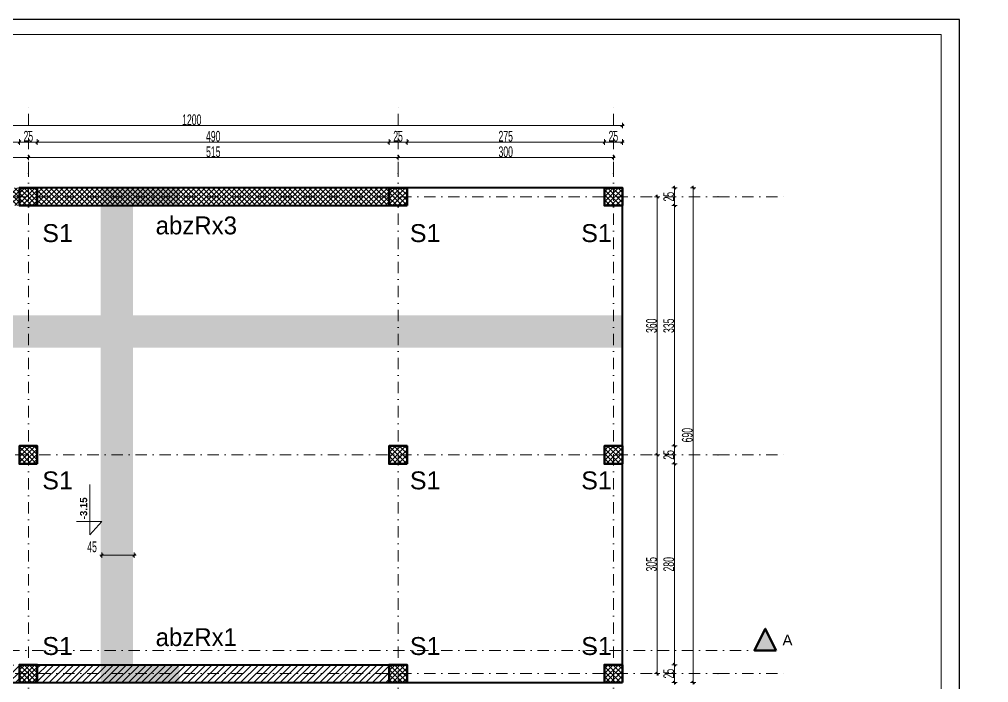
# Model space of a CAD drawing. Extents: x -1929 to 256751, y -18317 to 36108.
# Drawn here: x 63510 to 77016, y -12714 to -3467 of the extents above; entities that cross this region are included whole.
import ezdxf

# ---------------------------------------------------------------- set-up
doc = ezdxf.new("R2010")
doc.units = 0
doc.header["$LTSCALE"] = 5
doc.header["$MEASUREMENT"] = 0
doc.linetypes.add('- Двойно прекъснати линии', pattern=[1093.611073, 529.166651, -211.666656, 141.111112, -211.666656])
doc.linetypes.add('Dot & Dashed', pattern=[670.277762, 317.5, -176.388889, 0, -176.388874])
for name, color, linetype in [('4 _ - Фрагмент - Чертежи.2D Elements', 7, 'Continuous'), ('6 _ - Конструктивни оси.Dimensioning', 7, 'Continuous'), ('7 _ - Основни елементи.2D Elements', 7, 'Continuous'), ('Marker - Section', 7, 'Continuous'), ('Structural - Bearing', 7, 'Continuous'), ('TEXT', 7, 'Continuous')]:
    doc.layers.add(name, color=color, linetype=linetype)
for name, color, linetype, lineweight, true_color in [('Dimensioning - General_Pen_No__25', 7, 'Continuous', 13, 0x40a5ff), ('New_Structural - Bearing_Pen_No__8', 7, 'Continuous', 35, 0xa80f02), ('OSKI', 7, 'Continuous', 20, 0x156a84)]:
    doc.layers.add(name, color=color, linetype=linetype, lineweight=lineweight, true_color=true_color)
doc.layers.add('Dimensioning - General_Pen_No__46', color=5, linetype='Continuous', lineweight=13)
doc.layers.add('dimenzija', color=7, linetype='Continuous', lineweight=13)
doc.styles.add('GENERATED_STYLE_1', font='GOTHIC.TTF')
doc.styles.add('GENERATED_STYLE_2', font='GOTHICB.TTF')
doc.styles.add('GENERATED_STYLE_3', font='GOTHIC.TTF')
doc.styles.add('MACCSWISS', font='MCSWIS.TTF', dxfattribs={"height": 25})
doc.styles.add('PLATEIA', font='CGSAPPS.shx', dxfattribs={"width": 0.6})
doc.dimstyles.new('50', dxfattribs={"dimtxt": 150, "dimasz": 0.5, "dimexe": 0.18, "dimexo": 0.0625, "dimgap": 4, "dimtad": 1, "dimdec": 0, "dimlfac": 0.1, "dimzin": 12, "dimdsep": 46, "dimtxsty": 'PLATEIA', "dimblk": 'A$C321216CB', "dimcen": 0.09, "dimse1": 1, "dimse2": 1, "dimclrd": 256, "dimclrt": 256, "dimadec": 3, "dimazin": 0, "dimtfac": 1, "dimtdec": 0, "dimtix": 1, "dimtmove": 2, "dimatfit": 3, "dimldrblk": 'A$C321216CB', "dimfxl": 1, "dimtolj": 1, "dimtzin": 0, "dimlwd": -1, "dimarcsym": 0})
pattern_1 = [(45, (3051.997, -10699.883), (-35.355335, 35.355335), []), (135, (3051.997, -10699.883), (35.355335, 35.355335), [])]

# ---------------------------------------------------------------- blocks, each defined once
blk = doc.blocks.new('A$C321216CB')
for p, q in [((-54, 0), (54, 0)), ((-38, -38), (38, 38)), ((0, -75), (0, 75))]:
    blk.add_line(p, q)
blk = doc.blocks.new('*D40')
at = {"layer": 'Defpoints', "color": 0, "ltscale": 50, "transparency": 16777216}
for p in [(63637, -5393), (60037, -5614), (63637, -5614)]:
    blk.add_point(p, dxfattribs=at)
at = {"layer": 'dimenzija', "ltscale": 50, "transparency": 16777216}
blk.add_line((60038, -5393), (63636, -5393), dxfattribs=at)
at = {"layer": 'dimenzija', "ltscale": 50, "transparency": 16777216, "xscale": 0.5, "yscale": 0.5, "zscale": 0.5, "rotation": 180}
blk.add_blockref('A$C321216CB', (60037, -5393), dxfattribs=at)
at = {"layer": 'dimenzija', "ltscale": 50, "transparency": 16777216, "xscale": 0.5, "yscale": 0.5, "zscale": 0.5}
blk.add_blockref('A$C321216CB', (63637, -5393), dxfattribs=at)
at = {"layer": 'dimenzija', "ltscale": 50, "transparency": 16777216, "insert": (61837, -5314), "char_height": 150, "attachment_point": 5, "style": 'PLATEIA'}
blk.add_mtext('\\A1;360', dxfattribs=at)
blk = doc.blocks.new('*D41')
at = {"layer": 'Defpoints', "color": 0, "ltscale": 50, "transparency": 16777216}
for p in [(68787, -5393), (63637, -5614), (68787, -5614)]:
    blk.add_point(p, dxfattribs=at)
at = {"layer": 'dimenzija', "ltscale": 50, "transparency": 16777216}
blk.add_line((63637, -5393), (68786, -5393), dxfattribs=at)
at = {"layer": 'dimenzija', "ltscale": 50, "transparency": 16777216, "xscale": 0.5, "yscale": 0.5, "zscale": 0.5, "rotation": 180}
blk.add_blockref('A$C321216CB', (63637, -5393), dxfattribs=at)
at = {"layer": 'dimenzija', "ltscale": 50, "transparency": 16777216, "xscale": 0.5, "yscale": 0.5, "zscale": 0.5}
blk.add_blockref('A$C321216CB', (68787, -5393), dxfattribs=at)
at = {"layer": 'dimenzija', "ltscale": 50, "transparency": 16777216, "insert": (66212, -5314), "char_height": 150, "attachment_point": 5, "style": 'PLATEIA'}
blk.add_mtext('\\A1;515', dxfattribs=at)
blk = doc.blocks.new('*D43')
at = {"layer": 'Defpoints', "color": 0, "ltscale": 50, "transparency": 16777216}
for p in [(63510, -5177), (60164, -5814), (63510, -5814)]:
    blk.add_point(p, dxfattribs=at)
at = {"layer": 'dimenzija', "ltscale": 50, "transparency": 16777216}
blk.add_line((60165, -5177), (63510, -5177), dxfattribs=at)
at = {"layer": 'dimenzija', "ltscale": 50, "transparency": 16777216, "xscale": 0.5, "yscale": 0.5, "zscale": 0.5, "rotation": 180}
blk.add_blockref('A$C321216CB', (60164, -5177), dxfattribs=at)
at = {"layer": 'dimenzija', "ltscale": 50, "transparency": 16777216, "xscale": 0.5, "yscale": 0.5, "zscale": 0.5}
blk.add_blockref('A$C321216CB', (63510, -5177), dxfattribs=at)
at = {"layer": 'dimenzija', "ltscale": 50, "transparency": 16777216, "insert": (61837, -5098), "char_height": 150, "attachment_point": 5, "style": 'PLATEIA'}
blk.add_mtext('\\A1;335', dxfattribs=at)
blk = doc.blocks.new('*D44')
at = {"layer": 'Defpoints', "color": 0, "ltscale": 50, "transparency": 16777216}
for p in [(63760, -5177), (63510, -5814), (63760, -5814)]:
    blk.add_point(p, dxfattribs=at)
at = {"layer": 'dimenzija', "ltscale": 50, "transparency": 16777216}
blk.add_line((63511, -5177), (63760, -5177), dxfattribs=at)
at = {"layer": 'dimenzija', "ltscale": 50, "transparency": 16777216, "xscale": 0.5, "yscale": 0.5, "zscale": 0.5, "rotation": 180}
blk.add_blockref('A$C321216CB', (63510, -5177), dxfattribs=at)
at = {"layer": 'dimenzija', "ltscale": 50, "transparency": 16777216, "xscale": 0.5, "yscale": 0.5, "zscale": 0.5}
blk.add_blockref('A$C321216CB', (63760, -5177), dxfattribs=at)
at = {"layer": 'dimenzija', "ltscale": 50, "transparency": 16777216, "insert": (63635, -5098), "char_height": 150, "attachment_point": 5, "style": 'PLATEIA'}
blk.add_mtext('\\A1;25', dxfattribs=at)
blk = doc.blocks.new('*D45')
at = {"layer": 'Defpoints', "color": 0, "ltscale": 50, "transparency": 16777216}
for p in [(68662, -5177), (63760, -5814), (68662, -5814)]:
    blk.add_point(p, dxfattribs=at)
at = {"layer": 'dimenzija', "ltscale": 50, "transparency": 16777216}
blk.add_line((63761, -5177), (68662, -5177), dxfattribs=at)
at = {"layer": 'dimenzija', "ltscale": 50, "transparency": 16777216, "xscale": 0.5, "yscale": 0.5, "zscale": 0.5, "rotation": 180}
blk.add_blockref('A$C321216CB', (63760, -5177), dxfattribs=at)
at = {"layer": 'dimenzija', "ltscale": 50, "transparency": 16777216, "xscale": 0.5, "yscale": 0.5, "zscale": 0.5}
blk.add_blockref('A$C321216CB', (68662, -5177), dxfattribs=at)
at = {"layer": 'dimenzija', "ltscale": 50, "transparency": 16777216, "insert": (66211, -5098), "char_height": 150, "attachment_point": 5, "style": 'PLATEIA'}
blk.add_mtext('\\A1;490', dxfattribs=at)
blk = doc.blocks.new('*D46')
at = {"layer": 'Defpoints', "color": 0, "ltscale": 50, "transparency": 16777216}
for p in [(68912, -5177), (68662, -5814), (68912, -5814)]:
    blk.add_point(p, dxfattribs=at)
at = {"layer": 'dimenzija', "ltscale": 50, "transparency": 16777216}
blk.add_line((68663, -5177), (68912, -5177), dxfattribs=at)
at = {"layer": 'dimenzija', "ltscale": 50, "transparency": 16777216, "xscale": 0.5, "yscale": 0.5, "zscale": 0.5, "rotation": 180}
blk.add_blockref('A$C321216CB', (68662, -5177), dxfattribs=at)
at = {"layer": 'dimenzija', "ltscale": 50, "transparency": 16777216, "xscale": 0.5, "yscale": 0.5, "zscale": 0.5}
blk.add_blockref('A$C321216CB', (68912, -5177), dxfattribs=at)
at = {"layer": 'dimenzija', "ltscale": 50, "transparency": 16777216, "insert": (68787, -5098), "char_height": 150, "attachment_point": 5, "style": 'PLATEIA'}
blk.add_mtext('\\A1;25', dxfattribs=at)
blk = doc.blocks.new('*D47')
at = {"layer": 'Defpoints', "color": 0, "ltscale": 50, "transparency": 16777216}
for p in [(71787, -5393), (68787, -5614), (71787, -5814)]:
    blk.add_point(p, dxfattribs=at)
at = {"layer": 'dimenzija', "ltscale": 50, "transparency": 16777216}
blk.add_line((68787, -5393), (71787, -5393), dxfattribs=at)
at = {"layer": 'dimenzija', "ltscale": 50, "transparency": 16777216, "xscale": 0.5, "yscale": 0.5, "zscale": 0.5, "rotation": 180}
blk.add_blockref('A$C321216CB', (68787, -5393), dxfattribs=at)
at = {"layer": 'dimenzija', "ltscale": 50, "transparency": 16777216, "xscale": 0.5, "yscale": 0.5, "zscale": 0.5}
blk.add_blockref('A$C321216CB', (71787, -5393), dxfattribs=at)
at = {"layer": 'dimenzija', "ltscale": 50, "transparency": 16777216, "insert": (70287, -5314), "char_height": 150, "attachment_point": 5, "style": 'PLATEIA'}
blk.add_mtext('\\A1;300', dxfattribs=at)
blk = doc.blocks.new('*D48')
at = {"layer": 'Defpoints', "color": 0, "ltscale": 50, "transparency": 16777216}
for p in [(71662, -5177), (68912, -5814), (71662, -5814)]:
    blk.add_point(p, dxfattribs=at)
at = {"layer": 'dimenzija', "ltscale": 50, "transparency": 16777216}
blk.add_line((68913, -5177), (71662, -5177), dxfattribs=at)
at = {"layer": 'dimenzija', "ltscale": 50, "transparency": 16777216, "xscale": 0.5, "yscale": 0.5, "zscale": 0.5, "rotation": 180}
blk.add_blockref('A$C321216CB', (68912, -5177), dxfattribs=at)
at = {"layer": 'dimenzija', "ltscale": 50, "transparency": 16777216, "xscale": 0.5, "yscale": 0.5, "zscale": 0.5}
blk.add_blockref('A$C321216CB', (71662, -5177), dxfattribs=at)
at = {"layer": 'dimenzija', "ltscale": 50, "transparency": 16777216, "insert": (70287, -5098), "char_height": 150, "attachment_point": 5, "style": 'PLATEIA'}
blk.add_mtext('\\A1;275', dxfattribs=at)
blk = doc.blocks.new('*D49')
at = {"layer": 'Defpoints', "color": 0, "ltscale": 50, "transparency": 16777216}
for p in [(71912, -5177), (71662, -5814), (71912, -5814)]:
    blk.add_point(p, dxfattribs=at)
at = {"layer": 'dimenzija', "ltscale": 50, "transparency": 16777216}
blk.add_line((71663, -5177), (71912, -5177), dxfattribs=at)
at = {"layer": 'dimenzija', "ltscale": 50, "transparency": 16777216, "xscale": 0.5, "yscale": 0.5, "zscale": 0.5, "rotation": 180}
blk.add_blockref('A$C321216CB', (71662, -5177), dxfattribs=at)
at = {"layer": 'dimenzija', "ltscale": 50, "transparency": 16777216, "xscale": 0.5, "yscale": 0.5, "zscale": 0.5}
blk.add_blockref('A$C321216CB', (71912, -5177), dxfattribs=at)
at = {"layer": 'dimenzija', "ltscale": 50, "transparency": 16777216, "insert": (71787, -5098), "char_height": 150, "attachment_point": 5, "style": 'PLATEIA'}
blk.add_mtext('\\A1;25', dxfattribs=at)
blk = doc.blocks.new('*D50')
at = {"layer": 'Defpoints', "color": 0, "ltscale": 50, "transparency": 16777216}
for p in [(71912, -4947), (59912, -5814), (71912, -5814)]:
    blk.add_point(p, dxfattribs=at)
at = {"layer": 'dimenzija', "ltscale": 50, "transparency": 16777216}
blk.add_line((59913, -4947), (71912, -4947), dxfattribs=at)
at = {"layer": 'dimenzija', "ltscale": 50, "transparency": 16777216, "xscale": 0.5, "yscale": 0.5, "zscale": 0.5, "rotation": 180}
blk.add_blockref('A$C321216CB', (59912, -4947), dxfattribs=at)
at = {"layer": 'dimenzija', "ltscale": 50, "transparency": 16777216, "xscale": 0.5, "yscale": 0.5, "zscale": 0.5}
blk.add_blockref('A$C321216CB', (71912, -4947), dxfattribs=at)
at = {"layer": 'dimenzija', "ltscale": 50, "transparency": 16777216, "insert": (65912, -4868), "char_height": 150, "attachment_point": 5, "style": 'PLATEIA'}
blk.add_mtext('\\A1;1200', dxfattribs=at)
blk = doc.blocks.new('*D63')
at = {"layer": 'Defpoints', "color": 0, "ltscale": 50, "transparency": 16777216}
for p in [(72638, -5939), (72397, -9539), (72638, -9539)]:
    blk.add_point(p, dxfattribs=at)
at = {"layer": 'dimenzija', "ltscale": 50, "transparency": 16777216}
blk.add_line((72397, -5940), (72397, -9539), dxfattribs=at)
at = {"layer": 'dimenzija', "ltscale": 50, "transparency": 16777216, "xscale": 0.5, "yscale": 0.5, "zscale": 0.5}
for p, rotation in [((72397, -5939), 90), ((72397, -9539), 270)]:
    blk.add_blockref('A$C321216CB', p, dxfattribs=dict(at, rotation=rotation))
at = {"layer": 'dimenzija', "ltscale": 50, "transparency": 16777216, "insert": (72318, -7739), "char_height": 150, "attachment_point": 5, "rotation": 90, "style": 'PLATEIA'}
blk.add_mtext('\\A1;360', dxfattribs=at)
blk = doc.blocks.new('*D64')
at = {"layer": 'Defpoints', "color": 0, "ltscale": 50, "transparency": 16777216}
for p in [(72638, -9539), (72144, -12589), (72397, -12589)]:
    blk.add_point(p, dxfattribs=at)
at = {"layer": 'dimenzija', "ltscale": 50, "transparency": 16777216}
blk.add_line((72397, -9540), (72397, -12589), dxfattribs=at)
at = {"layer": 'dimenzija', "ltscale": 50, "transparency": 16777216, "xscale": 0.5, "yscale": 0.5, "zscale": 0.5}
for p, rotation in [((72397, -9539), 90), ((72397, -12589), 270)]:
    blk.add_blockref('A$C321216CB', p, dxfattribs=dict(at, rotation=rotation))
at = {"layer": 'dimenzija', "ltscale": 50, "transparency": 16777216, "insert": (72318, -11064), "char_height": 150, "attachment_point": 5, "rotation": 90, "style": 'PLATEIA'}
blk.add_mtext('\\A1;305', dxfattribs=at)
blk = doc.blocks.new('*D65')
at = {"layer": 'Defpoints', "color": 0, "ltscale": 50, "transparency": 16777216}
for p in [(71912, -5814), (71912, -6064), (72638, -6064)]:
    blk.add_point(p, dxfattribs=at)
at = {"layer": 'dimenzija', "ltscale": 50, "transparency": 16777216}
blk.add_line((72638, -5815), (72638, -6064), dxfattribs=at)
at = {"layer": 'dimenzija', "ltscale": 50, "transparency": 16777216, "xscale": 0.5, "yscale": 0.5, "zscale": 0.5}
for p, rotation in [((72638, -5814), 90), ((72638, -6064), 270)]:
    blk.add_blockref('A$C321216CB', p, dxfattribs=dict(at, rotation=rotation))
at = {"layer": 'dimenzija', "ltscale": 50, "transparency": 16777216, "insert": (72559, -5939), "char_height": 150, "attachment_point": 5, "rotation": 90, "style": 'PLATEIA'}
blk.add_mtext('\\A1;25', dxfattribs=at)
blk = doc.blocks.new('*D66')
at = {"layer": 'Defpoints', "color": 0, "ltscale": 50, "transparency": 16777216}
for p in [(71912, -6064), (71912, -9414), (72638, -9414)]:
    blk.add_point(p, dxfattribs=at)
at = {"layer": 'dimenzija', "ltscale": 50, "transparency": 16777216}
blk.add_line((72638, -6065), (72638, -9414), dxfattribs=at)
at = {"layer": 'dimenzija', "ltscale": 50, "transparency": 16777216, "xscale": 0.5, "yscale": 0.5, "zscale": 0.5}
for p, rotation in [((72638, -6064), 90), ((72638, -9414), 270)]:
    blk.add_blockref('A$C321216CB', p, dxfattribs=dict(at, rotation=rotation))
at = {"layer": 'dimenzija', "ltscale": 50, "transparency": 16777216, "insert": (72559, -7739), "char_height": 150, "attachment_point": 5, "rotation": 90, "style": 'PLATEIA'}
blk.add_mtext('\\A1;335', dxfattribs=at)
blk = doc.blocks.new('*D67')
at = {"layer": 'Defpoints', "color": 0, "ltscale": 50, "transparency": 16777216}
for p in [(71912, -9414), (71912, -9664), (72638, -9664)]:
    blk.add_point(p, dxfattribs=at)
at = {"layer": 'dimenzija', "ltscale": 50, "transparency": 16777216}
blk.add_line((72638, -9415), (72638, -9664), dxfattribs=at)
at = {"layer": 'dimenzija', "ltscale": 50, "transparency": 16777216, "xscale": 0.5, "yscale": 0.5, "zscale": 0.5}
for p, rotation in [((72638, -9414), 90), ((72638, -9664), 270)]:
    blk.add_blockref('A$C321216CB', p, dxfattribs=dict(at, rotation=rotation))
at = {"layer": 'dimenzija', "ltscale": 50, "transparency": 16777216, "insert": (72559, -9539), "char_height": 150, "attachment_point": 5, "rotation": 90, "style": 'PLATEIA'}
blk.add_mtext('\\A1;25', dxfattribs=at)
blk = doc.blocks.new('*D68')
at = {"layer": 'Defpoints', "color": 0, "ltscale": 50, "transparency": 16777216}
for p in [(71912, -9664), (71912, -12464), (72638, -12464)]:
    blk.add_point(p, dxfattribs=at)
at = {"layer": 'dimenzija', "ltscale": 50, "transparency": 16777216}
blk.add_line((72638, -9665), (72638, -12464), dxfattribs=at)
at = {"layer": 'dimenzija', "ltscale": 50, "transparency": 16777216, "xscale": 0.5, "yscale": 0.5, "zscale": 0.5}
for p, rotation in [((72638, -9664), 90), ((72638, -12464), 270)]:
    blk.add_blockref('A$C321216CB', p, dxfattribs=dict(at, rotation=rotation))
at = {"layer": 'dimenzija', "ltscale": 50, "transparency": 16777216, "insert": (72559, -11064), "char_height": 150, "attachment_point": 5, "rotation": 90, "style": 'PLATEIA'}
blk.add_mtext('\\A1;280', dxfattribs=at)
blk = doc.blocks.new('*D69')
at = {"layer": 'Defpoints', "color": 0, "ltscale": 50, "transparency": 16777216}
for p in [(71912, -12464), (71912, -12714), (72638, -12714)]:
    blk.add_point(p, dxfattribs=at)
at = {"layer": 'dimenzija', "ltscale": 50, "transparency": 16777216}
blk.add_line((72638, -12465), (72638, -12714), dxfattribs=at)
at = {"layer": 'dimenzija', "ltscale": 50, "transparency": 16777216, "xscale": 0.5, "yscale": 0.5, "zscale": 0.5}
for p, rotation in [((72638, -12464), 90), ((72638, -12714), 270)]:
    blk.add_blockref('A$C321216CB', p, dxfattribs=dict(at, rotation=rotation))
at = {"layer": 'dimenzija', "ltscale": 50, "transparency": 16777216, "insert": (72559, -12589), "char_height": 150, "attachment_point": 5, "rotation": 90, "style": 'PLATEIA'}
blk.add_mtext('\\A1;25', dxfattribs=at)
blk = doc.blocks.new('*D62')
at = {"layer": 'Defpoints', "color": 0, "ltscale": 50, "transparency": 16777216}
for p in [(71912, -5814), (71912, -12714), (72897, -12714)]:
    blk.add_point(p, dxfattribs=at)
at = {"layer": 'dimenzija', "ltscale": 50, "transparency": 16777216}
blk.add_line((72897, -5815), (72897, -12714), dxfattribs=at)
at = {"layer": 'dimenzija', "ltscale": 50, "transparency": 16777216, "xscale": 0.5, "yscale": 0.5, "zscale": 0.5}
for p, rotation in [((72897, -5814), 90), ((72897, -12714), 270)]:
    blk.add_blockref('A$C321216CB', p, dxfattribs=dict(at, rotation=rotation))
at = {"layer": 'dimenzija', "ltscale": 50, "transparency": 16777216, "insert": (72818, -9264), "char_height": 150, "attachment_point": 5, "rotation": 90, "style": 'PLATEIA'}
blk.add_mtext('\\A1;690', dxfattribs=at)
blk = doc.blocks.new('*D72')
at = {"layer": 'Defpoints', "color": 0, "transparency": 16777216}
for p in [(64658, -10938), (64658, -10938), (65108, -10938)]:
    blk.add_point(p, dxfattribs=at)
at = {"layer": 'dimenzija', "transparency": 16777216}
blk.add_line((65107, -10938), (64658, -10938), dxfattribs=at)
at = {"layer": 'dimenzija', "transparency": 16777216, "xscale": 0.5, "yscale": 0.5, "zscale": 0.5, "rotation": 180}
blk.add_blockref('A$C321216CB', (64658, -10938), dxfattribs=at)
at = {"layer": 'dimenzija', "transparency": 16777216, "xscale": 0.5, "yscale": 0.5, "zscale": 0.5}
blk.add_blockref('A$C321216CB', (65108, -10938), dxfattribs=at)
at = {"layer": 'dimenzija', "transparency": 16777216, "insert": (64523, -10822), "char_height": 150, "attachment_point": 5, "style": 'PLATEIA'}
blk.add_mtext('\\A1;45', dxfattribs=at)

msp = doc.modelspace()

# ---------------------------------------------------------------- hatches: boundary and pattern name
at = {"layer": 'Marker - Section', "linetype": 'Continuous', "lineweight": 50}
msp.add_hatch(color=256, dxfattribs=at).paths.add_polyline_path([(74053.2, -12264.3), (73903.2, -11964.3), (73753.2, -12264.3)])
at = {"layer": 'OSKI', "true_color": 0x939598}
h = msp.add_hatch(color=252, dxfattribs=at)
h.dxf.hatch_style = 1
h.paths.add_polyline_path([(64644.6, -8588.7), (65094.6, -8588.7), (65094.6, -6949.1), (64644.6, -6949.1)], flags=17)
h.paths.add_polyline_path([(64644.6, -6949.1), (65094.6, -6949.1), (65094.6, -6499.1), (64644.6, -6499.1)], flags=17)
h.paths.add_polyline_path([(64644.6, -6499.1), (65094.6, -6499.1), (65094.6, -5814.3), (64644.6, -5814.3)], flags=17)
h.paths.add_polyline_path([(64644.6, -5814.3), (65094.6, -5814.3), (65094.6, -6064.3), (65740.7, -6064.3), (65740.7, -5811.6), (64644.6, -5817)])
h.paths.add_polyline_path([(64644.6, -10460.9), (65094.6, -10460.9), (65094.6, -8588.7), (64644.6, -8588.7)])
h.paths.add_polyline_path([(64644.6, -12713.7), (65094.6, -12713.7), (65740.7, -12713.7), (65740.7, -12463.7), (65094.6, -12463.7), (65094.6, -10460.9), (64644.6, -10460.9)])
h.paths.add_polyline_path([(64644.6, -8915), (65740.7, -5811.6)])
h = msp.add_hatch(color=252, dxfattribs=at)
h.dxf.hatch_style = 1
h.paths.add_polyline_path([(64032.6, -7593.2), (64032.6, -8043.2), (65672.2, -8043.2), (65672.2, -7593.2)], flags=17)
h.paths.add_polyline_path([(65672.2, -7593.2), (65672.2, -8043.2), (66122.2, -8043.2), (66122.2, -7593.2)], flags=17)
h.paths.add_polyline_path([(66122.2, -7593.2), (66122.2, -8043.2), (71912.3, -8043.2), (71912.3, -7593.2)])
h.paths.add_polyline_path([(77015.8, -7593.2), (71912.3, -8043.2)])
h.paths.add_polyline_path([(62160.4, -7593.2), (62160.4, -8043.2), (64032.6, -8043.2), (64032.6, -7593.2)])
h.paths.add_polyline_path([(59907.6, -7593.2), (59907.6, -8043.2), (59907.6, -8689.3), (60157.6, -8689.3), (60157.6, -8043.2), (62160.4, -8043.2), (62160.4, -7593.2)])
h.paths.add_polyline_path([(63715.3, -7593.2), (66808.8, -8043.2)])
at = {"layer": 'Structural - Bearing', "linetype": 'Continuous', "lineweight": 13}
h = msp.add_hatch(dxfattribs=at)
h.set_pattern_fill('ANSI37', color=256, scale=400, style=0)
h.paths.add_polyline_path([(60162.3, -5814.3), (60162.3, -6064.3), (63510, -6064.3), (63510, -5814.3)])
h = msp.add_hatch(dxfattribs=at)
h.set_pattern_fill('1_БЕТОН_СГЛОБЯЕМИ_ЕЛЕМЕН_E7', color=256, scale=0.5, style=0, pattern_type=2)
h.set_pattern_definition(pattern_1)
h.paths.add_polyline_path([(63760, -6064.3), (63760, -5814.3), (63510, -5814.3), (63510, -6064.3)])
h = msp.add_hatch(dxfattribs=at)
h.set_pattern_fill('ANSI37', color=256, scale=400, style=0)
h.paths.add_polyline_path([(63760, -5814.3), (63760, -6064.3), (68662.3, -6064.3), (68662.3, -5814.3)])
h = msp.add_hatch(dxfattribs=at)
h.set_pattern_fill('1_БЕТОН_СГЛОБЯЕМИ_ЕЛЕМЕН_E7', color=256, scale=0.5, style=0, pattern_type=2)
h.set_pattern_definition(pattern_1)
h.paths.add_polyline_path([(68912.3, -6064.3), (68912.3, -5814.3), (68662.3, -5814.3), (68662.3, -6064.3)])
h = msp.add_hatch(dxfattribs=at)
h.set_pattern_fill('1_БЕТОН_СГЛОБЯЕМИ_ЕЛЕМЕН_E7', color=256, scale=0.5, style=0, pattern_type=2)
h.set_pattern_definition(pattern_1)
h.paths.add_polyline_path([(71912.3, -6064.3), (71912.3, -5814.3), (71662.3, -5814.3), (71662.3, -6064.3)])
h = msp.add_hatch(dxfattribs=at)
h.set_pattern_fill('1_БЕТОН_СГЛОБЯЕМИ_ЕЛЕМЕН_E7', color=256, scale=0.5, style=0, pattern_type=2)
h.set_pattern_definition(pattern_1)
h.paths.add_polyline_path([(63760, -9664.3), (63760, -9414.3), (63510, -9414.3), (63510, -9664.3)])
h = msp.add_hatch(dxfattribs=at)
h.set_pattern_fill('1_БЕТОН_СГЛОБЯЕМИ_ЕЛЕМЕН_E7', color=256, scale=0.5, style=0, pattern_type=2)
h.set_pattern_definition(pattern_1)
h.paths.add_polyline_path([(68912.3, -9664.3), (68912.3, -9414.3), (68662.3, -9414.3), (68662.3, -9664.3)])
h = msp.add_hatch(dxfattribs=at)
h.set_pattern_fill('1_БЕТОН_СГЛОБЯЕМИ_ЕЛЕМЕН_E7', color=256, scale=0.5, style=0, pattern_type=2)
h.set_pattern_definition(pattern_1)
h.paths.add_polyline_path([(71912.3, -9664.3), (71912.3, -9414.3), (71662.3, -9414.3), (71662.3, -9664.3)])
at = {"layer": 'Structural - Bearing', "linetype": 'Continuous', "lineweight": 15}
h = msp.add_hatch(dxfattribs=at)
h.set_pattern_fill('COMMON_BRICK_0001', color=256, scale=0.5, style=0, pattern_type=2)
h.set_pattern_definition([(45, (3052, -10699.88), (-45.961934, 45.961934), [])])
h.paths.add_polyline_path([(60162.3, -12714.3), (60162.3, -12464.3), (63510, -12464.3), (63510, -12714.3)])
at = {"layer": 'Structural - Bearing', "linetype": 'Continuous', "lineweight": 13}
h = msp.add_hatch(dxfattribs=at)
h.set_pattern_fill('1_БЕТОН_СГЛОБЯЕМИ_ЕЛЕМЕН_E7', color=256, scale=0.5, style=0, pattern_type=2)
h.set_pattern_definition(pattern_1)
h.paths.add_polyline_path([(63760, -12714.3), (63760, -12464.3), (63510, -12464.3), (63510, -12714.3)])
at = {"layer": 'Structural - Bearing', "linetype": 'Continuous', "lineweight": 15}
h = msp.add_hatch(dxfattribs=at)
h.set_pattern_fill('COMMON_BRICK_0001', color=256, scale=0.5, style=0, pattern_type=2)
h.set_pattern_definition([(45, (6649.7, -10699.88), (-45.961934, 45.961934), [])])
h.paths.add_polyline_path([(63760, -12714.3), (63760, -12464.3), (68662.3, -12464.3), (68662.3, -12714.3)])
at = {"layer": 'Structural - Bearing', "linetype": 'Continuous', "lineweight": 13}
h = msp.add_hatch(dxfattribs=at)
h.set_pattern_fill('1_БЕТОН_СГЛОБЯЕМИ_ЕЛЕМЕН_E7', color=256, scale=0.5, style=0, pattern_type=2)
h.set_pattern_definition(pattern_1)
h.paths.add_polyline_path([(68912.3, -12714.3), (68912.3, -12464.3), (68662.3, -12464.3), (68662.3, -12714.3)])
h = msp.add_hatch(dxfattribs=at)
h.set_pattern_fill('1_БЕТОН_СГЛОБЯЕМИ_ЕЛЕМЕН_E7', color=256, scale=0.5, style=0, pattern_type=2)
h.set_pattern_definition(pattern_1)
h.paths.add_polyline_path([(71912.3, -12714.3), (71912.3, -12464.3), (71662.3, -12464.3), (71662.3, -12714.3)])

# ---------------------------------------------------------------- linework, layer by layer
at = {"layer": '4 _ - Фрагмент - Чертежи.2D Elements', "linetype": 'Continuous', "lineweight": 25, "ltscale": 0.01}
for points in [[(55608, -18317.1), (76608, -18317.1), (76608, -3467.1)], [(76608, -3467.1), (55608, -3467.1)]]:
    msp.add_lwpolyline(points, dxfattribs=at)
at = {"layer": '6 _ - Конструктивни оси.Dimensioning', "linetype": '- Двойно прекъснати линии', "lineweight": 13, "ltscale": 0.01}
for p in [(63637, -5614.1), (63637, -5614.1), (68787, -5614.1), (68787, -5614.1), (71787, -5614.1), (71787, -5614.1), (72397, -5939.3), (72397, -5939.3), (73244.5, -5939.3), (73244.5, -5939.3), (72397, -9539.3), (72397, -9539.3), (73244.5, -9539.3), (73244.5, -9539.3), (72397, -12589.3), (72397, -12589.3), (73244.5, -12589.3), (73244.5, -12589.3)]:
    msp.add_point(p, dxfattribs=at)
at = {"layer": '7 _ - Основни елементи.2D Elements', "linetype": 'Continuous', "lineweight": 20, "ltscale": 0.2, "flags": 128}
msp.add_lwpolyline([(56858, -3679), (76355.3, -3679), (76355.3, -18101.5), (56858, -18101.5)], close=True, dxfattribs=at)
at = {"layer": 'Dimensioning - General_Pen_No__25'}
for p, q in [((64492.9, -9951.8), (64492.9, -10651.8)), ((64657.9, -10468.2), (64307.7, -10468.2)), ((64657.9, -10468.2), (64492.9, -10651.8))]:
    msp.add_line(p, q, dxfattribs=at)
at = {"layer": 'Marker - Section', "linetype": 'Continuous', "lineweight": 50, "ltscale": 0.01, "flags": 128}
msp.add_lwpolyline([(74053.2, -12264.3), (73753.2, -12264.3), (73903.2, -11964.3)], close=True, dxfattribs=at)
at = {"layer": 'New_Structural - Bearing_Pen_No__8', "color": 14, "linetype": 'Continuous', "lineweight": 50, "true_color": 0xa80f02}
for points in [[(63760, -6064.3), (63760, -5814.3), (63510, -5814.3), (63510, -6064.3)], [(68912.3, -6064.3), (68912.3, -5814.3), (68662.3, -5814.3), (68662.3, -6064.3)], [(71912.3, -6064.3), (71912.3, -5814.3), (71662.3, -5814.3), (71662.3, -6064.3)], [(63760, -9664.3), (63760, -9414.3), (63510, -9414.3), (63510, -9664.3)], [(68912.3, -9664.3), (68912.3, -9414.3), (68662.3, -9414.3), (68662.3, -9664.3)], [(71912.3, -9664.3), (71912.3, -9414.3), (71662.3, -9414.3), (71662.3, -9664.3)], [(63760, -12714.3), (63760, -12464.3), (63510, -12464.3), (63510, -12714.3)], [(68912.3, -12714.3), (68912.3, -12464.3), (68662.3, -12464.3), (68662.3, -12714.3)], [(71912.3, -12714.3), (71912.3, -12464.3), (71662.3, -12464.3), (71662.3, -12714.3)]]:
    msp.add_lwpolyline(points, close=True, dxfattribs=at)
at = {"layer": 'OSKI', "linetype": 'Dot & Dashed', "ltscale": 0.1}
for p, q in [((63637, -5614.1), (63637, -4614.1)), ((68787, -5614.1), (68787, -4614.1)), ((71787, -5614.1), (71787, -4614.1)), ((63637, -13038.6), (63637, -5614.1)), ((68787, -13038.6), (68787, -5614.1)), ((71787, -13038.6), (71787, -5614.1)), ((59427.6, -5939.3), (73244.5, -5939.3)), ((73244.5, -5939.3), (74244.5, -5939.3)), ((59427.6, -9539.3), (73244.5, -9539.3)), ((73244.5, -9539.3), (74244.5, -9539.3)), ((57989.7, -12264.3), (73753.2, -12264.3)), ((59427.6, -12589.3), (73244.5, -12589.3)), ((73244.5, -12589.3), (74244.5, -12589.3))]:
    msp.add_line(p, q, dxfattribs=at)
at = {"layer": 'Structural - Bearing', "linetype": 'Continuous', "lineweight": 40, "ltscale": 0.01, "flags": 128}
for points in [[(65460, -5814.3), (63760, -5814.3)], [(65710, -5814.3), (65460, -5814.3)], [(68662.3, -5814.3), (65710, -5814.3)], [(71662.3, -5814.3), (68912.3, -5814.3)], [(63760, -6064.3), (68662.3, -6064.3)], [(71912.3, -7502.9), (71912.3, -6064.3)], [(71912.3, -9414.3), (71912.3, -6735.5)], [(71912.3, -12464.3), (71912.3, -9664.3)], [(71912.3, -12464.3), (71912.3, -10024.3)], [(63760, -12464.3), (68662.3, -12464.3)], [(60162.3, -12714.3), (63510, -12714.3)], [(63760, -12714.3), (68662.3, -12714.3)], [(68912.3, -12714.3), (71662.3, -12714.3)], [(70862.3, -12714.3), (71662.3, -12714.3)]]:
    msp.add_lwpolyline(points, dxfattribs=at)

# ---------------------------------------------------------------- texts
at = {"layer": 'Dimensioning - General_Pen_No__46', "insert": (64456.2, -10436.9), "char_height": 100, "width": 469.099, "attachment_point": 7, "rotation": 90, "style": 'GENERATED_STYLE_2'}
msp.add_mtext('{\\fCentury Gothic|b1|i0|c204|p34;-}3.15', dxfattribs=at)
at = {"layer": 'Marker - Section', "linetype": 'Continuous', "lineweight": 50, "insert": (74143.2, -12195.7), "char_height": 150, "attachment_point": 7, "style": 'GENERATED_STYLE_3'}
msp.add_mtext('\\A1;{\\pql;\\pt0;\\fArial|b0|i0|c0|p34;А}', dxfattribs=at)
at = {"layer": 'OSKI', "linetype": 'ByBlock', "char_height": 250, "attachment_point": 7, "style": 'GENERATED_STYLE_1'}
for s, insert in [('{\\fCentury Gothic|b0|i0|c204|p34;abzRx}3', (65408.8, -6468.3)), ('{\\fCentury Gothic|b0|i0|c204|p34;abzRx}1', (65408.8, -12208.7))]:
    msp.add_mtext(s, dxfattribs=dict(at, insert=insert))
at = {"layer": 'TEXT', "color": 1, "char_height": 250, "width": 187.5, "attachment_point": 1, "style": 'MACCSWISS'}
for insert in [(63829, -6322.2), (68950.8, -6322.2), (71338.8, -6322.2), (63829, -9769.5), (68950.8, -9769.5), (71338.8, -9769.5), (63829, -12079.1), (68950.8, -12079.1), (71338.8, -12079.1)]:
    msp.add_mtext('\\pxt0;{\\fArial|b0|i0|c0|p34;S1}', dxfattribs=dict(at, insert=insert))

# ---------------------------------------------------------------- dimensions: what is measured, and where the dimension line sits
at = {"layer": 'dimenzija', "ltscale": 50}
for base, p1, p2, picture, middle in [((71912.3, -4947.2), (59912.3, -5814.3), (71912.3, -5814.3), '*D50', (65912.3, -4868.2)), ((63510, -5176.6), (60164.1, -5814.3), (63510, -5814.3), '*D43', (61837, -5097.6)), ((63760, -5176.6), (63510, -5814.3), (63760, -5814.3), '*D44', (63635, -5097.6)), ((68662.3, -5176.6), (63760, -5814.3), (68662.3, -5814.3), '*D45', (66211.2, -5097.6)), ((68912.3, -5176.6), (68662.3, -5814.3), (68912.3, -5814.3), '*D46', (68787.3, -5097.6)), ((71662.3, -5176.6), (68912.3, -5814.3), (71662.3, -5814.3), '*D48', (70287.3, -5097.6)), ((71912.3, -5176.6), (71662.3, -5814.3), (71912.3, -5814.3), '*D49', (71787.3, -5097.6)), ((63637, -5392.9), (60037.3, -5614.1), (63637, -5614.1), '*D40', (61837.1, -5313.9)), ((68787, -5392.9), (63637, -5614.1), (68787, -5614.1), '*D41', (66212, -5313.9)), ((71787.3, -5392.9), (68787, -5614.1), (71787.3, -5814.3), '*D47', (70287.1, -5313.9))]:
    dim = msp.add_linear_dim(base=base, p1=p1, p2=p2, dimstyle='50', dxfattribs=at)
    dim.commit()
    dim.dimension.update_dxf_attribs({"geometry": picture, "text_midpoint": middle})
for base, p1, p2, picture, middle in [((72637.7, -6064.3), (71912.3, -5814.3), (71912.3, -6064.3), '*D65', (72558.7, -5939.3)), ((72897, -12714.3), (71912.3, -5814.3), (71912.3, -12714.3), '*D62', (72818, -9264.3)), ((72397, -9539.3), (72637.7, -5939.3), (72637.7, -9539.3), '*D63', (72318, -7739.3)), ((72637.7, -9414.3), (71912.3, -6064.3), (71912.3, -9414.3), '*D66', (72558.7, -7739.3)), ((72637.7, -9664.3), (71912.3, -9414.3), (71912.3, -9664.3), '*D67', (72558.7, -9539.3)), ((72397, -12589.3), (72637.7, -9539.3), (72144.1, -12589.3), '*D64', (72318, -11064.3)), ((72637.7, -12464.3), (71912.3, -9664.3), (71912.3, -12464.3), '*D68', (72558.7, -11064.3)), ((72637.7, -12714.3), (71912.3, -12464.3), (71912.3, -12714.3), '*D69', (72558.7, -12589.3))]:
    dim = msp.add_linear_dim(base=base, p1=p1, p2=p2, angle=90, dimstyle='50', dxfattribs=at)
    dim.commit()
    dim.dimension.update_dxf_attribs({"geometry": picture, "text_midpoint": middle})
at = {"layer": 'dimenzija'}
dim = msp.add_linear_dim(base=(64657.9, -10938.1), p1=(65107.9, -10938.1), p2=(64657.9, -10938.1), dimstyle='50', dxfattribs=at)
dim.commit()
dim.dimension.update_dxf_attribs({"geometry": '*D72', "text_midpoint": (64522.6, -10821.6), "dimtype": 160})

doc.saveas('drawing.dxf')
